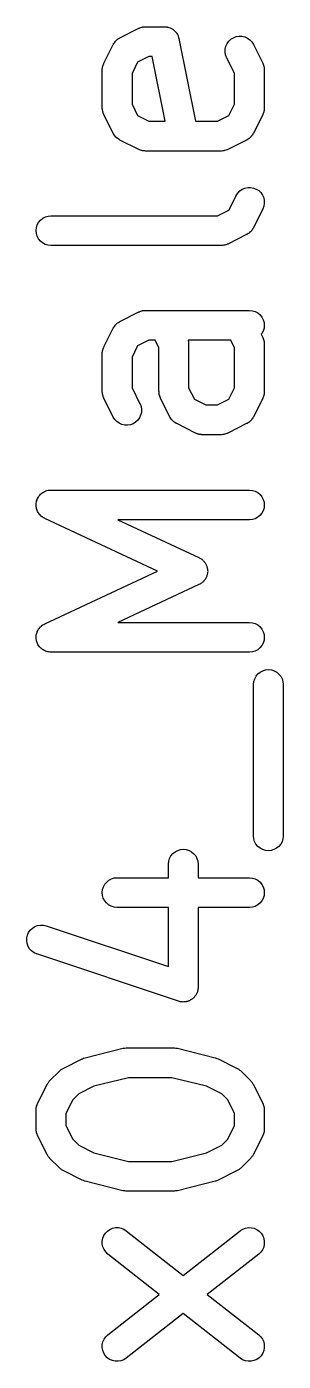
# Model space of a CAD drawing. Extents: x 118.6 to 187.3, y -130.9 to -41.9.
# Drawn here: x 138.8 to 140.09, y -73.28 to -66.56 of the extents above; entities that cross this region are included whole.
import ezdxf

# ---------------------------------------------------------------- set-up
doc = ezdxf.new("R2010")
doc.units = 0
doc.layers.add('BLACK', color=7, linetype='CONTINUOUS')

msp = doc.modelspace()

# ---------------------------------------------------------------- linework, layer by layer
at = {"layer": 'BLACK', "linetype": 'CONTINUOUS'}
for p, q in [((139.27, -66.6182), (139.365, -66.5705)), ((139.365, -66.5705), (139.366, -66.5701)), ((139.366, -66.5701), (139.368, -66.5693)), ((139.368, -66.5693), (139.37, -66.5683)), ((139.37, -66.5683), (139.375, -66.5668)), ((139.375, -66.5668), (139.38, -66.565)), ((139.38, -66.565), (139.382, -66.5647)), ((139.382, -66.5647), (139.384, -66.564)), ((139.384, -66.564), (139.389, -66.5635)), ((139.389, -66.5635), (139.394, -66.5627)), ((139.394, -66.5627), (139.396, -66.5628)), ((139.396, -66.5628), (139.399, -66.5626)), ((139.399, -66.5626), (139.494, -66.5626)), ((139.494, -66.5626), (139.494, -66.5626)), ((139.494, -66.5626), (139.494, -66.5626)), ((139.494, -66.5626), (139.495, -66.5626)), ((139.494, -66.5626), (139.494, -66.5626)), ((139.495, -66.5626), (139.502, -66.5634)), ((139.502, -66.5634), (139.509, -66.5641)), ((139.509, -66.5641), (139.509, -66.5642)), ((139.509, -66.5642), (139.509, -66.5643)), ((139.509, -66.5643), (139.516, -66.5664)), ((139.516, -66.5664), (139.523, -66.5684)), ((139.523, -66.5684), (139.523, -66.5686)), ((139.523, -66.5686), (139.523, -66.5687)), ((139.523, -66.5687), (139.53, -66.5721)), ((139.53, -66.5721), (139.536, -66.5754)), ((139.536, -66.5754), (139.536, -66.5756)), ((139.536, -66.5756), (139.536, -66.5757)), ((139.536, -66.5757), (139.542, -66.5803)), ((139.542, -66.5803), (139.547, -66.5847)), ((139.547, -66.5847), (139.547, -66.5849)), ((139.547, -66.5849), (139.547, -66.5851)), ((139.547, -66.5851), (139.552, -66.5906)), ((139.552, -66.5906), (139.556, -66.596)), ((139.556, -66.596), (139.556, -66.5963)), ((139.556, -66.5963), (139.557, -66.5966)), ((139.557, -66.5966), (139.56, -66.6027)), ((139.56, -66.6027), (139.563, -66.6089)), ((139.189, -66.7469), (139.236, -66.6517)), ((139.236, -66.6517), (139.237, -66.6508)), ((139.237, -66.6508), (139.238, -66.6494)), ((139.238, -66.6479), (139.242, -66.6433)), ((139.238, -66.6494), (139.238, -66.6479)), ((139.242, -66.6433), (139.245, -66.6385)), ((139.245, -66.6385), (139.246, -66.6373)), ((139.246, -66.6373), (139.247, -66.636)), ((139.247, -66.636), (139.251, -66.6321)), ((139.251, -66.6321), (139.255, -66.628)), ((139.255, -66.628), (139.256, -66.6271)), ((139.256, -66.6271), (139.257, -66.6259)), ((139.257, -66.6259), (139.262, -66.6229)), ((139.262, -66.6229), (139.267, -66.6197)), ((139.267, -66.6197), (139.268, -66.619)), ((139.268, -66.619), (139.27, -66.6182)), ((139.563, -66.6089), (139.563, -66.6092)), ((139.563, -66.6092), (139.563, -66.6095)), ((139.563, -66.6095), (139.565, -66.6162)), ((139.565, -66.6162), (139.567, -66.6229)), ((139.567, -66.6229), (139.651, -67.0388)), ((139.8, -66.675), (139.804, -66.6608)), ((139.8, -66.6896), (139.8, -66.675)), ((139.804, -66.6608), (139.81, -66.6475)), ((139.81, -66.6475), (139.819, -66.6356)), ((139.819, -66.6356), (139.829, -66.6256)), ((139.829, -66.6256), (139.842, -66.6179)), ((139.842, -66.6179), (139.855, -66.6128)), ((139.855, -66.6128), (139.87, -66.6104)), ((139.87, -66.6104), (139.884, -66.6109)), ((139.884, -66.6109), (139.899, -66.6142)), ((139.899, -66.6142), (139.912, -66.6202)), ((139.912, -66.6202), (139.924, -66.6287)), ((139.924, -66.6287), (139.934, -66.6393)), ((139.934, -66.6393), (139.942, -66.6517)), ((139.942, -66.6517), (139.989, -66.7469)), ((139.359, -66.7411), (139.331, -66.7982)), ((139.416, -66.7126), (139.359, -66.7411)), ((139.432, -66.7126), (139.416, -66.7126)), ((139.498, -67.0388), (139.432, -66.7126)), ((139.802, -66.7041), (139.8, -66.6896)), ((139.807, -66.7178), (139.802, -66.7041)), ((139.808, -66.7188), (139.807, -66.7178)), ((139.847, -66.7982), (139.808, -66.7188)), ((139.181, -66.775), (139.182, -66.77)), ((139.181, -66.7772), (139.181, -66.775)), ((139.181, -66.7794), (139.181, -66.7772)), ((139.181, -66.7805), (139.181, -66.7794)), ((139.181, -66.971), (139.181, -66.7805)), ((139.182, -66.7649), (139.183, -66.7628)), ((139.182, -66.77), (139.182, -66.7649)), ((139.183, -66.7606), (139.185, -66.7558)), ((139.183, -66.7628), (139.183, -66.7606)), ((139.185, -66.7558), (139.187, -66.7509)), ((139.187, -66.7509), (139.188, -66.749)), ((139.188, -66.749), (139.189, -66.7469)), ((139.331, -66.7982), (139.331, -66.9532)), ((139.847, -66.9532), (139.847, -66.7982)), ((139.989, -66.7469), (139.99, -66.7479)), ((139.99, -66.7479), (139.991, -66.7499)), ((139.991, -66.7499), (139.992, -66.7519)), ((139.992, -66.7519), (139.993, -66.7568)), ((139.993, -66.7568), (139.995, -66.7616)), ((139.995, -66.7616), (139.995, -66.7638)), ((139.995, -66.7638), (139.996, -66.7659)), ((139.996, -66.7659), (139.996, -66.771)), ((139.996, -66.771), (139.997, -66.7761)), ((139.997, -66.7761), (139.997, -66.7783)), ((139.997, -66.7783), (139.997, -66.7805)), ((139.997, -66.7805), (139.997, -66.971)), ((139.181, -66.9731), (139.181, -66.971)), ((139.181, -66.9754), (139.181, -66.9731)), ((139.182, -66.9804), (139.181, -66.9754)), ((139.182, -66.9855), (139.182, -66.9804)), ((139.183, -66.9876), (139.182, -66.9855)), ((139.183, -66.9898), (139.183, -66.9876)), ((139.185, -66.9946), (139.183, -66.9898)), ((139.186, -66.9995), (139.185, -66.9946)), ((139.187, -67.0015), (139.186, -66.9995)), ((139.188, -67.0036), (139.187, -67.0015)), ((139.189, -67.0045), (139.188, -67.0036)), ((139.236, -67.0997), (139.189, -67.0045)), ((139.331, -66.9532), (139.359, -67.0103)), ((139.359, -67.0103), (139.416, -67.0388)), ((139.762, -67.0388), (139.819, -67.0103)), ((139.819, -67.0103), (139.847, -66.9532)), ((139.989, -67.0045), (139.942, -67.0997)), ((139.99, -67.0024), (139.989, -67.0045)), ((139.991, -67.0005), (139.99, -67.0024)), ((139.993, -66.9956), (139.991, -67.0005)), ((139.995, -66.9908), (139.993, -66.9956)), ((139.996, -66.9865), (139.995, -66.9886)), ((139.995, -66.9886), (139.995, -66.9908)), ((139.997, -66.9764), (139.996, -66.9815)), ((139.996, -66.9815), (139.996, -66.9865)), ((139.997, -66.971), (139.997, -66.972)), ((139.997, -66.972), (139.997, -66.9742)), ((139.997, -66.9742), (139.997, -66.9764)), ((139.416, -67.0388), (139.498, -67.0388)), ((139.651, -67.0388), (139.762, -67.0388)), ((139.237, -67.1011), (139.236, -67.0997)), ((139.238, -67.1026), (139.237, -67.1011)), ((139.241, -67.1073), (139.238, -67.1026)), ((139.244, -67.1121), (139.241, -67.1073)), ((139.245, -67.1133), (139.244, -67.1121)), ((139.246, -67.1146), (139.245, -67.1133)), ((139.25, -67.1186), (139.246, -67.1146)), ((139.254, -67.1228), (139.25, -67.1186)), ((139.255, -67.1237), (139.254, -67.1228)), ((139.257, -67.1248), (139.255, -67.1237)), ((139.261, -67.1279), (139.257, -67.1248)), ((139.266, -67.1312), (139.261, -67.1279)), ((139.267, -67.1319), (139.266, -67.1312)), ((139.269, -67.1328), (139.267, -67.1319)), ((139.27, -67.1333), (139.269, -67.1328)), ((139.365, -67.1809), (139.27, -67.1333)), ((139.908, -67.1333), (139.813, -67.1809)), ((139.91, -67.1324), (139.908, -67.1333)), ((139.911, -67.1318), (139.91, -67.1324)), ((139.916, -67.1285), (139.911, -67.1318)), ((139.921, -67.1255), (139.916, -67.1285)), ((139.922, -67.1244), (139.921, -67.1255)), ((139.923, -67.1234), (139.922, -67.1244)), ((139.927, -67.1194), (139.923, -67.1234)), ((139.931, -67.1154), (139.927, -67.1194)), ((139.932, -67.1141), (139.931, -67.1154)), ((139.933, -67.1129), (139.932, -67.1141)), ((139.937, -67.1081), (139.933, -67.1129)), ((139.94, -67.1035), (139.937, -67.1081)), ((139.941, -67.1007), (139.94, -67.102)), ((139.94, -67.102), (139.94, -67.1035)), ((139.942, -67.0997), (139.941, -67.1007)), ((139.367, -67.1817), (139.365, -67.1809)), ((139.369, -67.1827), (139.367, -67.1817)), ((139.374, -67.1843), (139.369, -67.1827)), ((139.379, -67.1861), (139.374, -67.1843)), ((139.381, -67.1865), (139.379, -67.1861)), ((139.383, -67.1872), (139.381, -67.1865)), ((139.388, -67.1877), (139.383, -67.1872)), ((139.393, -67.1886), (139.388, -67.1877)), ((139.395, -67.1886), (139.393, -67.1886)), ((139.398, -67.1888), (139.395, -67.1886)), ((139.399, -67.1888), (139.398, -67.1888)), ((139.78, -67.1888), (139.399, -67.1888)), ((139.782, -67.1886), (139.78, -67.1888)), ((139.784, -67.1887), (139.782, -67.1886)), ((139.789, -67.1879), (139.784, -67.1887)), ((139.794, -67.1874), (139.789, -67.1879)), ((139.796, -67.1867), (139.794, -67.1874)), ((139.798, -67.1864), (139.796, -67.1867)), ((139.803, -67.1846), (139.798, -67.1864)), ((139.808, -67.1831), (139.803, -67.1846)), ((139.81, -67.1821), (139.808, -67.1831)), ((139.812, -67.1814), (139.81, -67.1821)), ((139.813, -67.1809), (139.812, -67.1814)), ((139.819, -67.4865), (139.855, -67.4136)), ((139.855, -67.4136), (139.856, -67.4127)), ((139.856, -67.4127), (139.864, -67.4004)), ((139.864, -67.4004), (139.874, -67.3899)), ((139.874, -67.3899), (139.886, -67.3816)), ((139.886, -67.3816), (139.899, -67.3757)), ((139.899, -67.3757), (139.914, -67.3726)), ((139.914, -67.3726), (139.928, -67.3724)), ((139.928, -67.3724), (139.943, -67.375)), ((139.943, -67.375), (139.956, -67.3803)), ((139.956, -67.3803), (139.969, -67.3882)), ((139.969, -67.3882), (139.979, -67.3983)), ((139.979, -67.3983), (139.988, -67.4103)), ((139.988, -67.4103), (139.994, -67.4237)), ((139.989, -67.4807), (139.942, -67.5759)), ((139.995, -67.467), (139.989, -67.4807)), ((139.994, -67.4237), (139.997, -67.438)), ((139.997, -67.4526), (139.995, -67.467)), ((139.997, -67.438), (139.997, -67.4526)), ((138.853, -67.5609), (138.86, -67.5481)), ((138.86, -67.5481), (138.87, -67.5368)), ((138.87, -67.5368), (138.881, -67.5275)), ((138.881, -67.5275), (138.894, -67.5207)), ((138.894, -67.5207), (138.908, -67.5164)), ((138.908, -67.5164), (138.922, -67.515)), ((138.922, -67.515), (139.762, -67.515)), ((139.762, -67.515), (139.819, -67.4865)), ((138.847, -67.5895), (138.849, -67.5749)), ((138.849, -67.6041), (138.847, -67.5895)), ((138.849, -67.5749), (138.853, -67.5609)), ((138.853, -67.6181), (138.849, -67.6041)), ((139.908, -67.6095), (139.813, -67.6571)), ((139.91, -67.6086), (139.908, -67.6095)), ((139.911, -67.608), (139.91, -67.6086)), ((139.916, -67.6047), (139.911, -67.608)), ((139.921, -67.6017), (139.916, -67.6047)), ((139.922, -67.6006), (139.921, -67.6017)), ((139.923, -67.5996), (139.922, -67.6006)), ((139.927, -67.5955), (139.923, -67.5996)), ((139.931, -67.5916), (139.927, -67.5955)), ((139.932, -67.5903), (139.931, -67.5916)), ((139.933, -67.5891), (139.932, -67.5903)), ((139.937, -67.5843), (139.933, -67.5891)), ((139.94, -67.5797), (139.937, -67.5843)), ((139.941, -67.5769), (139.94, -67.5782)), ((139.94, -67.5782), (139.94, -67.5797)), ((139.942, -67.5759), (139.941, -67.5769)), ((138.86, -67.6311), (138.853, -67.6181)), ((138.869, -67.6425), (138.86, -67.6311)), ((138.88, -67.6519), (138.869, -67.6425)), ((138.893, -67.6589), (138.88, -67.6519)), ((138.907, -67.6634), (138.893, -67.6589)), ((138.921, -67.665), (138.907, -67.6634)), ((138.922, -67.665), (138.921, -67.665)), ((139.78, -67.665), (138.922, -67.665)), ((139.782, -67.6648), (139.78, -67.665)), ((139.784, -67.6649), (139.782, -67.6648)), ((139.789, -67.6641), (139.784, -67.6649)), ((139.794, -67.6636), (139.789, -67.6641)), ((139.796, -67.6629), (139.794, -67.6636)), ((139.798, -67.6626), (139.796, -67.6629)), ((139.803, -67.6608), (139.798, -67.6626)), ((139.808, -67.6593), (139.803, -67.6608)), ((139.81, -67.6583), (139.808, -67.6593)), ((139.812, -67.6575), (139.81, -67.6583)), ((139.813, -67.6571), (139.812, -67.6575)), ((139.27, -68.0467), (139.365, -67.9991)), ((139.365, -67.9991), (139.366, -67.9986)), ((139.366, -67.9986), (139.368, -67.9979)), ((139.368, -67.9979), (139.37, -67.9968)), ((139.37, -67.9968), (139.375, -67.9954)), ((139.375, -67.9954), (139.38, -67.9936)), ((139.38, -67.9936), (139.382, -67.9933)), ((139.382, -67.9933), (139.384, -67.9926)), ((139.384, -67.9926), (139.389, -67.9921)), ((139.389, -67.9921), (139.394, -67.9913)), ((139.394, -67.9913), (139.396, -67.9914)), ((139.396, -67.9914), (139.399, -67.9912)), ((139.399, -67.9912), (139.922, -67.9912)), ((139.922, -67.9912), (139.923, -67.9912)), ((139.923, -67.9912), (139.938, -67.9928)), ((139.938, -67.9928), (139.952, -67.9973)), ((139.952, -67.9973), (139.965, -68.0043)), ((139.965, -68.0043), (139.976, -68.0137)), ((139.976, -68.0137), (139.985, -68.0251)), ((139.189, -68.1755), (139.236, -68.0803)), ((139.236, -68.0803), (139.237, -68.0793)), ((139.237, -68.0793), (139.238, -68.078)), ((139.238, -68.0765), (139.242, -68.0719)), ((139.238, -68.078), (139.238, -68.0765)), ((139.242, -68.0719), (139.245, -68.0671)), ((139.245, -68.0671), (139.246, -68.0659)), ((139.246, -68.0659), (139.247, -68.0646)), ((139.247, -68.0646), (139.251, -68.0606)), ((139.251, -68.0606), (139.255, -68.0566)), ((139.255, -68.0566), (139.256, -68.0556)), ((139.256, -68.0556), (139.257, -68.0545)), ((139.257, -68.0545), (139.262, -68.0515)), ((139.262, -68.0515), (139.267, -68.0482)), ((139.267, -68.0482), (139.268, -68.0476)), ((139.268, -68.0476), (139.27, -68.0467)), ((139.985, -68.0251), (139.992, -68.0381)), ((139.992, -68.0381), (139.996, -68.0521)), ((139.996, -68.0813), (139.992, -68.0953)), ((139.996, -68.0521), (139.997, -68.0667)), ((139.997, -68.0667), (139.996, -68.0813)), ((139.416, -68.1412), (139.359, -68.1697)), ((139.447, -68.1412), (139.416, -68.1412)), ((139.466, -68.1791), (139.447, -68.1412)), ((139.614, -68.1412), (139.614, -68.1426)), ((139.828, -68.1412), (139.614, -68.1412)), ((139.614, -68.1426), (139.614, -68.1447)), ((139.614, -68.1447), (139.615, -68.1469)), ((139.615, -68.1469), (139.616, -68.152)), ((139.616, -68.152), (139.616, -68.157)), ((139.847, -68.1791), (139.828, -68.1412)), ((139.985, -68.1081), (139.981, -68.1119)), ((139.981, -68.1119), (139.989, -68.1279)), ((139.992, -68.0953), (139.985, -68.1081)), ((139.989, -68.1279), (139.99, -68.1288)), ((139.99, -68.1288), (139.991, -68.1309)), ((139.991, -68.1309), (139.992, -68.1328)), ((139.992, -68.1328), (139.993, -68.1378)), ((139.993, -68.1378), (139.995, -68.1426)), ((139.995, -68.1426), (139.995, -68.1447)), ((139.995, -68.1447), (139.996, -68.1469)), ((139.996, -68.1469), (139.996, -68.152)), ((139.996, -68.152), (139.997, -68.157)), ((139.181, -68.2036), (139.182, -68.1985)), ((139.181, -68.2058), (139.181, -68.2036)), ((139.181, -68.208), (139.181, -68.2058)), ((139.181, -68.209), (139.181, -68.208)), ((139.181, -68.3995), (139.181, -68.209)), ((139.182, -68.1935), (139.183, -68.1914)), ((139.182, -68.1985), (139.182, -68.1935)), ((139.183, -68.1892), (139.185, -68.1844)), ((139.183, -68.1914), (139.183, -68.1892)), ((139.185, -68.1844), (139.187, -68.1795)), ((139.187, -68.1795), (139.188, -68.1776)), ((139.188, -68.1776), (139.189, -68.1755)), ((139.359, -68.1697), (139.331, -68.2268)), ((139.466, -68.3995), (139.466, -68.1791)), ((139.616, -68.157), (139.616, -68.1592)), ((139.616, -68.1592), (139.616, -68.1614)), ((139.616, -68.1614), (139.616, -68.3818)), ((139.847, -68.3818), (139.847, -68.1791)), ((139.997, -68.157), (139.997, -68.1592)), ((139.997, -68.1592), (139.997, -68.1614)), ((139.997, -68.1614), (139.997, -68.3995)), ((139.331, -68.2268), (139.331, -68.3818)), ((139.181, -68.4017), (139.181, -68.3995)), ((139.181, -68.4039), (139.181, -68.4017)), ((139.182, -68.409), (139.181, -68.4039)), ((139.182, -68.4141), (139.182, -68.409)), ((139.183, -68.4162), (139.182, -68.4141)), ((139.183, -68.4184), (139.183, -68.4162)), ((139.185, -68.4232), (139.183, -68.4184)), ((139.331, -68.3818), (139.37, -68.4612)), ((139.467, -68.4017), (139.466, -68.3995)), ((139.467, -68.4039), (139.467, -68.4017)), ((139.467, -68.409), (139.467, -68.4039)), ((139.468, -68.4141), (139.467, -68.409)), ((139.468, -68.4162), (139.468, -68.4141)), ((139.469, -68.4184), (139.468, -68.4162)), ((139.471, -68.4232), (139.469, -68.4184)), ((139.616, -68.3818), (139.645, -68.4389)), ((139.819, -68.4389), (139.847, -68.3818)), ((139.995, -68.4194), (139.993, -68.4242)), ((139.996, -68.4151), (139.995, -68.4172)), ((139.995, -68.4172), (139.995, -68.4194)), ((139.997, -68.405), (139.996, -68.41)), ((139.996, -68.41), (139.996, -68.4151)), ((139.997, -68.3995), (139.997, -68.4006)), ((139.997, -68.4006), (139.997, -68.4028)), ((139.997, -68.4028), (139.997, -68.405)), ((139.186, -68.4281), (139.185, -68.4232)), ((139.187, -68.4301), (139.186, -68.4281)), ((139.188, -68.4321), (139.187, -68.4301)), ((139.189, -68.4331), (139.188, -68.4321)), ((139.236, -68.5283), (139.189, -68.4331)), ((139.37, -68.4612), (139.371, -68.4622)), ((139.371, -68.4622), (139.376, -68.4759)), ((139.376, -68.4759), (139.378, -68.4904)), ((139.472, -68.4281), (139.471, -68.4232)), ((139.473, -68.4301), (139.472, -68.4281)), ((139.474, -68.4321), (139.473, -68.4301)), ((139.474, -68.4331), (139.474, -68.4321)), ((139.522, -68.5283), (139.474, -68.4331)), ((139.645, -68.4389), (139.702, -68.4674)), ((139.702, -68.4674), (139.762, -68.4674)), ((139.762, -68.4674), (139.819, -68.4389)), ((139.989, -68.4331), (139.942, -68.5283)), ((139.99, -68.431), (139.989, -68.4331)), ((139.991, -68.4291), (139.99, -68.431)), ((139.993, -68.4242), (139.991, -68.4291)), ((139.244, -68.5407), (139.236, -68.5283)), ((139.254, -68.5513), (139.244, -68.5407)), ((139.266, -68.5598), (139.254, -68.5513)), ((139.349, -68.5544), (139.336, -68.5621)), ((139.36, -68.5444), (139.349, -68.5544)), ((139.368, -68.5325), (139.36, -68.5444)), ((139.374, -68.5192), (139.368, -68.5325)), ((139.378, -68.505), (139.374, -68.5192)), ((139.378, -68.4904), (139.378, -68.505)), ((139.523, -68.5297), (139.522, -68.5283)), ((139.523, -68.5312), (139.523, -68.5297)), ((139.527, -68.5359), (139.523, -68.5312)), ((139.53, -68.5407), (139.527, -68.5359)), ((139.531, -68.5419), (139.53, -68.5407)), ((139.532, -68.5432), (139.531, -68.5419)), ((139.536, -68.5472), (139.532, -68.5432)), ((139.54, -68.5513), (139.536, -68.5472)), ((139.541, -68.5523), (139.54, -68.5513)), ((139.542, -68.5534), (139.541, -68.5523)), ((139.547, -68.5565), (139.542, -68.5534)), ((139.552, -68.5598), (139.547, -68.5565)), ((139.916, -68.5571), (139.911, -68.5603)), ((139.921, -68.5541), (139.916, -68.5571)), ((139.922, -68.5529), (139.921, -68.5541)), ((139.923, -68.552), (139.922, -68.5529)), ((139.927, -68.5479), (139.923, -68.552)), ((139.931, -68.544), (139.927, -68.5479)), ((139.932, -68.5427), (139.931, -68.544)), ((139.933, -68.5415), (139.932, -68.5427)), ((139.937, -68.5367), (139.933, -68.5415)), ((139.94, -68.5321), (139.937, -68.5367)), ((139.941, -68.5292), (139.94, -68.5306)), ((139.94, -68.5306), (139.94, -68.5321)), ((139.942, -68.5283), (139.941, -68.5292)), ((139.279, -68.5658), (139.266, -68.5598)), ((139.294, -68.5691), (139.279, -68.5658)), ((139.308, -68.5696), (139.294, -68.5691)), ((139.323, -68.5672), (139.308, -68.5696)), ((139.336, -68.5621), (139.323, -68.5672)), ((139.553, -68.5605), (139.552, -68.5598)), ((139.555, -68.5614), (139.553, -68.5605)), ((139.556, -68.5618), (139.555, -68.5614)), ((139.651, -68.6095), (139.556, -68.5618)), ((139.653, -68.6103), (139.651, -68.6095)), ((139.655, -68.6113), (139.653, -68.6103)), ((139.66, -68.6129), (139.655, -68.6113)), ((139.664, -68.6147), (139.66, -68.6129)), ((139.667, -68.6151), (139.664, -68.6147)), ((139.669, -68.6157), (139.667, -68.6151)), ((139.674, -68.6163), (139.669, -68.6157)), ((139.679, -68.6172), (139.674, -68.6163)), ((139.681, -68.6171), (139.679, -68.6172)), ((139.683, -68.6174), (139.681, -68.6171)), ((139.684, -68.6174), (139.683, -68.6174)), ((139.78, -68.6174), (139.684, -68.6174)), ((139.782, -68.6172), (139.78, -68.6174)), ((139.784, -68.6173), (139.782, -68.6172)), ((139.789, -68.6165), (139.784, -68.6173)), ((139.794, -68.616), (139.789, -68.6165)), ((139.796, -68.6153), (139.794, -68.616)), ((139.798, -68.615), (139.796, -68.6153)), ((139.803, -68.6132), (139.798, -68.615)), ((139.808, -68.6117), (139.803, -68.6132)), ((139.81, -68.6107), (139.808, -68.6117)), ((139.812, -68.6099), (139.81, -68.6107)), ((139.813, -68.6095), (139.812, -68.6099)), ((139.908, -68.5618), (139.813, -68.6095)), ((139.91, -68.561), (139.908, -68.5618)), ((139.911, -68.5603), (139.91, -68.561)), ((138.848, -68.9614), (138.849, -68.9559)), ((138.849, -68.9542), (138.85, -68.9525)), ((138.849, -68.9559), (138.849, -68.9542)), ((138.85, -68.9525), (138.852, -68.9472)), ((138.852, -68.9472), (138.853, -68.9419)), ((138.853, -68.9419), (138.854, -68.9404)), ((138.854, -68.9404), (138.855, -68.9388)), ((138.855, -68.9388), (138.858, -68.934)), ((138.858, -68.934), (138.86, -68.929)), ((138.86, -68.929), (138.861, -68.9277)), ((138.861, -68.9277), (138.862, -68.9262)), ((138.862, -68.9262), (138.866, -68.9221)), ((138.866, -68.9221), (138.87, -68.9177)), ((138.87, -68.9177), (138.871, -68.9166)), ((138.871, -68.9166), (138.872, -68.9154)), ((138.872, -68.9154), (138.877, -68.912)), ((138.877, -68.912), (138.881, -68.9085)), ((138.881, -68.9085), (138.882, -68.9077)), ((138.882, -68.9077), (138.884, -68.9067)), ((138.884, -68.9067), (138.889, -68.9042)), ((138.889, -68.9042), (138.894, -68.9016)), ((138.894, -68.9016), (138.895, -68.9011)), ((138.895, -68.9011), (138.897, -68.9004)), ((138.897, -68.9004), (138.902, -68.899)), ((138.902, -68.899), (138.908, -68.8974)), ((138.908, -68.8974), (138.91, -68.8972)), ((138.91, -68.8972), (138.911, -68.8968)), ((138.911, -68.8968), (138.917, -68.8965)), ((138.917, -68.8965), (138.922, -68.896)), ((138.922, -68.896), (139.922, -68.896)), ((139.922, -68.896), (139.923, -68.896)), ((139.923, -68.896), (139.938, -68.8976)), ((139.938, -68.8976), (139.952, -68.902)), ((139.952, -68.902), (139.965, -68.9091)), ((139.965, -68.9091), (139.976, -68.9185)), ((139.976, -68.9185), (139.985, -68.9299)), ((139.985, -68.9299), (139.992, -68.9429)), ((139.992, -68.9429), (139.996, -68.9569)), ((139.996, -68.9569), (139.997, -68.9715)), ((138.847, -68.967), (138.848, -68.9614)), ((138.848, -68.9687), (138.847, -68.967)), ((138.847, -68.9704), (138.848, -68.9687)), ((138.848, -68.976), (138.847, -68.9704)), ((138.848, -68.9816), (138.848, -68.976)), ((138.849, -68.9833), (138.848, -68.9816)), ((138.849, -68.985), (138.849, -68.9833)), ((138.85, -68.9904), (138.849, -68.985)), ((138.852, -68.9958), (138.85, -68.9904)), ((138.852, -68.9974), (138.852, -68.9958)), ((138.853, -68.999), (138.852, -68.9974)), ((138.855, -69.004), (138.853, -68.999)), ((138.858, -69.0091), (138.855, -69.004)), ((138.859, -69.0105), (138.858, -69.0091)), ((138.86, -69.012), (138.859, -69.0105)), ((138.863, -69.0164), (138.86, -69.012)), ((138.866, -69.0209), (138.863, -69.0164)), ((138.868, -69.0221), (138.866, -69.0209)), ((138.869, -69.0234), (138.868, -69.0221)), ((138.873, -69.027), (138.869, -69.0234)), ((138.877, -69.0308), (138.873, -69.027)), ((139.975, -69.0242), (139.964, -69.0334)), ((139.985, -69.0129), (139.975, -69.0242)), ((139.992, -69), (139.985, -69.0129)), ((139.996, -68.986), (139.992, -69)), ((139.997, -68.9715), (139.996, -68.986)), ((138.879, -69.0317), (138.877, -69.0308)), ((138.88, -69.0328), (138.879, -69.0317)), ((138.885, -69.0355), (138.88, -69.0328)), ((138.89, -69.0385), (138.885, -69.0355)), ((138.891, -69.0389), (138.89, -69.0385)), ((139.459, -69.3043), (138.891, -69.0389)), ((139.922, -69.046), (139.26, -69.046)), ((139.26, -69.046), (139.668, -69.2363)), ((139.937, -69.0445), (139.922, -69.046)), ((139.951, -69.0403), (139.937, -69.0445)), ((139.964, -69.0334), (139.951, -69.0403)), ((139.668, -69.2363), (139.669, -69.2368)), ((139.669, -69.2368), (139.673, -69.2388)), ((139.673, -69.2388), (139.676, -69.2405)), ((139.676, -69.2405), (139.679, -69.2426)), ((139.679, -69.2426), (139.682, -69.2444)), ((139.682, -69.2444), (139.685, -69.247)), ((139.685, -69.247), (139.688, -69.2494)), ((139.688, -69.2494), (139.69, -69.252)), ((139.69, -69.252), (139.693, -69.2543)), ((139.693, -69.2543), (139.695, -69.2575)), ((139.695, -69.2575), (139.697, -69.2604)), ((139.697, -69.2604), (139.699, -69.2634)), ((139.699, -69.2634), (139.701, -69.2661)), ((139.701, -69.2661), (139.703, -69.2697)), ((139.703, -69.2697), (139.705, -69.273)), ((139.705, -69.273), (139.706, -69.2763)), ((139.706, -69.2763), (139.707, -69.2794)), ((139.707, -69.2794), (139.708, -69.2832)), ((139.708, -69.2832), (139.71, -69.2869)), ((139.71, -69.2869), (139.71, -69.2903)), ((139.71, -69.2903), (139.711, -69.2936)), ((139.711, -69.2936), (139.711, -69.2975)), ((138.891, -69.5697), (139.459, -69.3043)), ((139.684, -69.3622), (139.681, -69.3648)), ((139.687, -69.3599), (139.684, -69.3622)), ((139.689, -69.3573), (139.687, -69.3599)), ((139.692, -69.355), (139.689, -69.3573)), ((139.694, -69.3519), (139.692, -69.355)), ((139.697, -69.349), (139.694, -69.3519)), ((139.699, -69.3461), (139.697, -69.349)), ((139.701, -69.3433), (139.699, -69.3461)), ((139.702, -69.3398), (139.701, -69.3433)), ((139.704, -69.3365), (139.702, -69.3398)), ((139.706, -69.3332), (139.704, -69.3365)), ((139.707, -69.3302), (139.706, -69.3332)), ((139.708, -69.3264), (139.707, -69.3302)), ((139.709, -69.3227), (139.708, -69.3264)), ((139.71, -69.3193), (139.709, -69.3227)), ((139.711, -69.316), (139.71, -69.3193)), ((139.711, -69.2975), (139.712, -69.3014)), ((139.712, -69.3014), (139.711, -69.3048)), ((139.711, -69.3048), (139.712, -69.3082)), ((139.712, -69.3082), (139.711, -69.3121)), ((139.711, -69.3121), (139.711, -69.316)), ((139.668, -69.3722), (139.26, -69.5626)), ((139.672, -69.3703), (139.668, -69.3722)), ((139.675, -69.3686), (139.672, -69.3703)), ((139.678, -69.3665), (139.675, -69.3686)), ((139.681, -69.3648), (139.678, -69.3665)), ((139.26, -69.5626), (139.922, -69.5626)), ((139.922, -69.5626), (139.923, -69.5626)), ((139.923, -69.5626), (139.938, -69.5643)), ((139.938, -69.5643), (139.952, -69.5687)), ((138.847, -69.6371), (138.848, -69.6315)), ((138.848, -69.6259), (138.849, -69.6242)), ((138.848, -69.6315), (138.848, -69.6259)), ((138.849, -69.6225), (138.851, -69.6172)), ((138.849, -69.6242), (138.849, -69.6225)), ((138.851, -69.6172), (138.852, -69.6117)), ((138.852, -69.6117), (138.853, -69.6102)), ((138.853, -69.6086), (138.856, -69.6036)), ((138.853, -69.6102), (138.853, -69.6086)), ((138.856, -69.6036), (138.858, -69.5986)), ((138.858, -69.5986), (138.859, -69.5972)), ((138.859, -69.5972), (138.86, -69.5957)), ((138.86, -69.5957), (138.864, -69.5914)), ((138.864, -69.5914), (138.867, -69.5869)), ((138.867, -69.5869), (138.868, -69.5857)), ((138.868, -69.5857), (138.87, -69.5844)), ((138.87, -69.5844), (138.874, -69.5809)), ((138.874, -69.5809), (138.878, -69.5771)), ((138.878, -69.5771), (138.88, -69.5762)), ((138.88, -69.5762), (138.881, -69.5751)), ((138.881, -69.5751), (138.886, -69.5725)), ((138.886, -69.5725), (138.891, -69.5697)), ((139.952, -69.5687), (139.965, -69.5757)), ((139.965, -69.5757), (139.976, -69.5851)), ((139.976, -69.5851), (139.985, -69.5966)), ((139.985, -69.5966), (139.992, -69.6095)), ((139.992, -69.6095), (139.996, -69.6236)), ((139.996, -69.6236), (139.997, -69.6381)), ((138.848, -69.6388), (138.847, -69.6371)), ((138.847, -69.6405), (138.848, -69.6388)), ((138.848, -69.6461), (138.847, -69.6405)), ((138.849, -69.6517), (138.848, -69.6461)), ((138.849, -69.6533), (138.849, -69.6517)), ((138.849, -69.655), (138.849, -69.6533)), ((138.851, -69.6603), (138.849, -69.655)), ((138.853, -69.6657), (138.851, -69.6603)), ((138.854, -69.6672), (138.853, -69.6657)), ((138.854, -69.6689), (138.854, -69.6672)), ((138.857, -69.6737), (138.854, -69.6689)), ((138.86, -69.6787), (138.857, -69.6737)), ((138.861, -69.68), (138.86, -69.6787)), ((138.862, -69.6815), (138.861, -69.68)), ((138.865, -69.6857), (138.862, -69.6815)), ((138.869, -69.6901), (138.865, -69.6857)), ((138.87, -69.6912), (138.869, -69.6901)), ((138.871, -69.6925), (138.87, -69.6912)), ((138.876, -69.6959), (138.871, -69.6925)), ((138.88, -69.6995), (138.876, -69.6959)), ((138.882, -69.7003), (138.88, -69.6995)), ((139.975, -69.6908), (139.964, -69.7001)), ((139.985, -69.6796), (139.975, -69.6908)), ((139.992, -69.6667), (139.985, -69.6796)), ((139.996, -69.6527), (139.992, -69.6667)), ((139.997, -69.6381), (139.996, -69.6527)), ((138.883, -69.7014), (138.882, -69.7003)), ((138.888, -69.7038), (138.883, -69.7014)), ((138.893, -69.7066), (138.888, -69.7038)), ((138.894, -69.7071), (138.893, -69.7066)), ((138.896, -69.7078), (138.894, -69.7071)), ((138.901, -69.7093), (138.896, -69.7078)), ((138.907, -69.711), (138.901, -69.7093)), ((138.908, -69.7112), (138.907, -69.711)), ((138.91, -69.7116), (138.908, -69.7112)), ((138.916, -69.712), (138.91, -69.7116)), ((138.921, -69.7126), (138.916, -69.712)), ((138.922, -69.7126), (138.921, -69.7126)), ((139.922, -69.7126), (138.922, -69.7126)), ((139.937, -69.7112), (139.922, -69.7126)), ((139.951, -69.707), (139.937, -69.7112)), ((139.964, -69.7001), (139.951, -69.707)), ((139.949, -69.8462), (139.956, -69.8333)), ((139.956, -69.8333), (139.965, -69.8221)), ((139.965, -69.8221), (139.977, -69.813)), ((139.977, -69.813), (139.99, -69.8062)), ((139.99, -69.8062), (140.004, -69.802)), ((140.004, -69.802), (140.018, -69.8007)), ((140.018, -69.8007), (140.033, -69.8022)), ((140.033, -69.8022), (140.047, -69.8066)), ((140.047, -69.8066), (140.06, -69.8135)), ((140.06, -69.8135), (140.071, -69.8229)), ((140.071, -69.8229), (140.08, -69.8342)), ((140.08, -69.8342), (140.087, -69.8471)), ((139.943, -69.8747), (139.944, -69.8601)), ((139.943, -69.8757), (139.943, -69.8747)), ((139.943, -70.6376), (139.943, -69.8757)), ((139.944, -69.8601), (139.949, -69.8462)), ((140.087, -69.8471), (140.091, -69.8611)), ((140.091, -69.8611), (140.093, -69.8757)), ((140.093, -69.8757), (140.093, -70.6376)), ((139.944, -70.6522), (139.943, -70.6376)), ((140.093, -70.6387), (140.091, -70.6532)), ((140.093, -70.6376), (140.093, -70.6387)), ((139.561, -70.7109), (139.575, -70.7068)), ((139.575, -70.7068), (139.59, -70.7055)), ((139.59, -70.7055), (139.604, -70.707)), ((139.604, -70.707), (139.618, -70.7113)), ((139.948, -70.6662), (139.944, -70.6522)), ((139.955, -70.6791), (139.948, -70.6662)), ((139.964, -70.6905), (139.955, -70.6791)), ((139.976, -70.6998), (139.964, -70.6905)), ((139.989, -70.7068), (139.976, -70.6998)), ((140.003, -70.7111), (139.989, -70.7068)), ((140.046, -70.7072), (140.032, -70.7113)), ((140.059, -70.7004), (140.046, -70.7072)), ((140.07, -70.6912), (140.059, -70.7004)), ((140.08, -70.68), (140.07, -70.6912)), ((140.087, -70.6672), (140.08, -70.68)), ((140.091, -70.6532), (140.087, -70.6672)), ((139.514, -70.7794), (139.516, -70.7649)), ((139.516, -70.7649), (139.52, -70.7509)), ((139.52, -70.7509), (139.527, -70.7381)), ((139.527, -70.7381), (139.537, -70.7269)), ((139.537, -70.7269), (139.548, -70.7177)), ((139.548, -70.7177), (139.561, -70.7109)), ((139.618, -70.7113), (139.631, -70.7183)), ((139.631, -70.7183), (139.642, -70.7276)), ((139.642, -70.7276), (139.652, -70.739)), ((139.652, -70.739), (139.658, -70.7519)), ((139.658, -70.7519), (139.663, -70.7659)), ((139.663, -70.7659), (139.664, -70.7805)), ((140.017, -70.7126), (140.003, -70.7111)), ((140.032, -70.7113), (140.017, -70.7126)), ((139.514, -70.7805), (139.514, -70.7794)), ((139.514, -70.8483), (139.514, -70.7805)), ((139.664, -70.7805), (139.664, -70.8483)), ((139.181, -70.9228), (139.182, -70.9083)), ((139.182, -70.9083), (139.187, -70.8943)), ((139.187, -70.8943), (139.194, -70.8814)), ((139.194, -70.8814), (139.203, -70.8701)), ((139.203, -70.8701), (139.214, -70.8609)), ((139.214, -70.8609), (139.227, -70.854)), ((139.227, -70.854), (139.241, -70.8498)), ((139.241, -70.8498), (139.256, -70.8483)), ((139.256, -70.8483), (139.514, -70.8483)), ((139.664, -70.8483), (139.922, -70.8483)), ((139.922, -70.8483), (139.923, -70.8483)), ((139.923, -70.8483), (139.938, -70.85)), ((139.938, -70.85), (139.952, -70.8544)), ((139.952, -70.8544), (139.965, -70.8614)), ((139.965, -70.8614), (139.976, -70.8709)), ((139.976, -70.8709), (139.985, -70.8823)), ((139.985, -70.8823), (139.992, -70.8952)), ((139.992, -70.8952), (139.996, -70.9093)), ((139.996, -70.9093), (139.997, -70.9239)), ((139.182, -70.9374), (139.181, -70.9228)), ((139.186, -70.9514), (139.182, -70.9374)), ((139.193, -70.9644), (139.186, -70.9514)), ((139.202, -70.9758), (139.193, -70.9644)), ((139.213, -70.9852), (139.202, -70.9758)), ((139.975, -70.9766), (139.964, -70.9858)), ((139.985, -70.9653), (139.975, -70.9766)), ((139.992, -70.9524), (139.985, -70.9653)), ((139.996, -70.9384), (139.992, -70.9524)), ((139.997, -70.9239), (139.996, -70.9384)), ((139.226, -70.9923), (139.213, -70.9852)), ((139.24, -70.9967), (139.226, -70.9923)), ((139.255, -70.9983), (139.24, -70.9967)), ((139.256, -70.9983), (139.255, -70.9983)), ((139.514, -70.9983), (139.256, -70.9983)), ((139.514, -71.2955), (139.514, -70.9983)), ((139.922, -70.9983), (139.664, -70.9983)), ((139.664, -70.9983), (139.664, -71.3995)), ((139.937, -70.9969), (139.922, -70.9983)), ((139.951, -70.9927), (139.937, -70.9969)), ((139.964, -70.9858), (139.951, -70.9927)), ((138.818, -71.112), (138.829, -71.102)), ((138.829, -71.102), (138.841, -71.0942)), ((138.841, -71.0942), (138.855, -71.089)), ((138.855, -71.089), (138.87, -71.0866)), ((138.87, -71.0866), (138.884, -71.087)), ((138.884, -71.087), (138.898, -71.0903)), ((138.898, -71.0903), (139.514, -71.2955)), ((138.8, -71.1515), (138.804, -71.1372)), ((138.8, -71.1661), (138.8, -71.1515)), ((138.802, -71.1805), (138.8, -71.1661)), ((138.804, -71.1372), (138.81, -71.1239)), ((138.81, -71.1239), (138.818, -71.112)), ((138.807, -71.1943), (138.802, -71.1805)), ((138.815, -71.2067), (138.807, -71.1943)), ((138.825, -71.2175), (138.815, -71.2067)), ((138.837, -71.2261), (138.825, -71.2175)), ((138.85, -71.2322), (138.837, -71.2261)), ((138.851, -71.2326), (138.85, -71.2322)), ((139.565, -71.4707), (138.851, -71.2326)), ((139.648, -71.4453), (139.645, -71.449)), ((139.651, -71.4419), (139.648, -71.4453)), ((139.652, -71.4394), (139.651, -71.4419)), ((139.654, -71.4371), (139.652, -71.4394)), ((139.656, -71.433), (139.654, -71.4371)), ((139.658, -71.4291), (139.656, -71.433)), ((139.659, -71.4263), (139.658, -71.4291)), ((139.66, -71.4237), (139.659, -71.4263)), ((139.661, -71.4194), (139.66, -71.4237)), ((139.662, -71.4151), (139.661, -71.4194)), ((139.663, -71.4123), (139.662, -71.4151)), ((139.664, -71.405), (139.663, -71.4095)), ((139.663, -71.4095), (139.663, -71.4123)), ((139.664, -71.3995), (139.664, -71.4006)), ((139.664, -71.4006), (139.664, -71.405)), ((139.57, -71.4717), (139.565, -71.4707)), ((139.574, -71.473), (139.57, -71.4717)), ((139.577, -71.4733), (139.574, -71.473)), ((139.58, -71.4739), (139.577, -71.4733)), ((139.584, -71.4741), (139.58, -71.4739)), ((139.589, -71.4745), (139.584, -71.4741)), ((139.591, -71.4743), (139.589, -71.4745)), ((139.594, -71.4743), (139.591, -71.4743)), ((139.599, -71.4736), (139.594, -71.4743)), ((139.603, -71.4732), (139.599, -71.4736)), ((139.606, -71.4724), (139.603, -71.4732)), ((139.609, -71.4719), (139.606, -71.4724)), ((139.613, -71.4703), (139.609, -71.4719)), ((139.617, -71.4691), (139.613, -71.4703)), ((139.62, -71.4677), (139.617, -71.4691)), ((139.622, -71.4667), (139.62, -71.4677)), ((139.626, -71.4643), (139.622, -71.4667)), ((139.63, -71.4623), (139.626, -71.4643)), ((139.632, -71.4605), (139.63, -71.4623)), ((139.635, -71.459), (139.632, -71.4605)), ((139.638, -71.4559), (139.635, -71.459)), ((139.642, -71.4531), (139.638, -71.4559)), ((139.643, -71.4509), (139.642, -71.4531)), ((139.645, -71.449), (139.643, -71.4509)), ((139.095, -71.7553), (139.285, -71.7077)), ((139.285, -71.7077), (139.286, -71.7075)), ((139.286, -71.7075), (139.287, -71.7073)), ((139.287, -71.7073), (139.289, -71.7069)), ((139.289, -71.7069), (139.295, -71.7063)), ((139.295, -71.7063), (139.301, -71.7055)), ((139.301, -71.7055), (139.302, -71.7056)), ((139.302, -71.7056), (139.303, -71.7055)), ((139.303, -71.7055), (139.541, -71.7055)), ((139.541, -71.7055), (139.542, -71.7055)), ((139.542, -71.7055), (139.544, -71.7056)), ((139.544, -71.7056), (139.545, -71.7056)), ((139.545, -71.7056), (139.551, -71.7064)), ((139.551, -71.7064), (139.557, -71.7071)), ((139.557, -71.7071), (139.558, -71.7075)), ((139.558, -71.7075), (139.56, -71.7077)), ((139.56, -71.7077), (139.75, -71.7553)), ((138.984, -71.8086), (139.079, -71.761)), ((139.079, -71.761), (139.08, -71.7606)), ((139.08, -71.7606), (139.081, -71.7604)), ((139.081, -71.7603), (139.087, -71.7579)), ((139.081, -71.7604), (139.081, -71.7603)), ((139.087, -71.7579), (139.094, -71.7555)), ((139.094, -71.7555), (139.095, -71.7553)), ((139.094, -71.7555), (139.094, -71.7555)), ((139.75, -71.7553), (139.751, -71.7556)), ((139.751, -71.7556), (139.751, -71.7557)), ((139.751, -71.7557), (139.752, -71.7558)), ((139.752, -71.7558), (139.758, -71.7583)), ((139.758, -71.7583), (139.765, -71.7607)), ((139.765, -71.7607), (139.765, -71.7609)), ((139.765, -71.7609), (139.765, -71.761)), ((139.765, -71.761), (139.861, -71.8086)), ((138.917, -71.8703), (138.965, -71.8227)), ((138.965, -71.8219), (138.969, -71.8193)), ((138.965, -71.8227), (138.965, -71.8219)), ((138.969, -71.8193), (138.972, -71.8164)), ((138.972, -71.8164), (138.974, -71.8148)), ((138.974, -71.8148), (138.977, -71.8128)), ((138.977, -71.8128), (138.981, -71.8109)), ((138.981, -71.8109), (138.984, -71.8086)), ((139.861, -71.8086), (139.862, -71.8091)), ((139.862, -71.8091), (139.865, -71.8114)), ((139.865, -71.8114), (139.869, -71.8134)), ((139.869, -71.8134), (139.871, -71.8154)), ((139.871, -71.8154), (139.874, -71.8171)), ((139.874, -71.8171), (139.877, -71.82)), ((139.877, -71.82), (139.88, -71.8227)), ((139.88, -71.8227), (139.928, -71.8703)), ((138.855, -71.985), (138.903, -71.8898)), ((138.903, -71.8889), (138.906, -71.8853)), ((138.903, -71.8898), (138.903, -71.8889)), ((138.906, -71.8853), (138.908, -71.8816)), ((138.908, -71.8816), (138.91, -71.8792)), ((138.91, -71.8792), (138.911, -71.8766)), ((138.911, -71.8766), (138.914, -71.8736)), ((138.914, -71.8736), (138.917, -71.8703)), ((139.139, -71.8989), (139.062, -71.9374)), ((139.313, -71.8555), (139.139, -71.8989)), ((139.532, -71.8555), (139.313, -71.8555)), ((139.706, -71.8989), (139.532, -71.8555)), ((139.783, -71.9374), (139.706, -71.8989)), ((139.928, -71.8703), (139.929, -71.871)), ((139.929, -71.871), (139.931, -71.8743)), ((139.931, -71.8743), (139.934, -71.8774)), ((139.934, -71.8774), (139.936, -71.88)), ((139.936, -71.88), (139.938, -71.8825)), ((139.938, -71.8825), (139.94, -71.8862)), ((139.94, -71.8862), (139.942, -71.8898)), ((139.942, -71.8898), (139.989, -71.985)), ((138.855, -71.9871), (138.855, -71.985)), ((139.032, -71.9678), (138.997, -72.0363)), ((139.062, -71.9374), (139.032, -71.9678)), ((139.813, -71.9678), (139.783, -71.9374)), ((139.847, -72.0363), (139.813, -71.9678)), ((139.989, -71.985), (139.99, -71.986)), ((138.847, -72.0175), (138.848, -72.0153)), ((138.847, -72.0186), (138.847, -72.0175)), ((138.847, -72.1138), (138.847, -72.0186)), ((138.848, -72.0081), (138.849, -72.003)), ((138.848, -72.0131), (138.848, -72.0081)), ((138.848, -72.0153), (138.848, -72.0131)), ((138.849, -72.003), (138.85, -72.0009)), ((138.85, -71.9987), (138.852, -71.9939)), ((138.85, -72.0009), (138.85, -71.9987)), ((138.852, -71.9939), (138.853, -71.989)), ((138.853, -71.989), (138.855, -71.9871)), ((138.997, -72.0363), (138.997, -72.0961)), ((139.847, -72.0961), (139.847, -72.0363)), ((139.99, -71.986), (139.991, -71.988)), ((139.991, -71.988), (139.992, -71.99)), ((139.992, -71.99), (139.993, -71.9949)), ((139.993, -71.9949), (139.995, -71.9997)), ((139.995, -71.9997), (139.995, -72.0019)), ((139.995, -72.0019), (139.996, -72.004)), ((139.996, -72.004), (139.996, -72.0091)), ((139.996, -72.0091), (139.997, -72.0142)), ((139.997, -72.0142), (139.997, -72.0164)), ((139.997, -72.0164), (139.997, -72.0186)), ((139.997, -72.0186), (139.997, -72.1138)), ((138.848, -72.116), (138.847, -72.1138)), ((138.848, -72.1182), (138.848, -72.116)), ((138.848, -72.1233), (138.848, -72.1182)), ((138.997, -72.0961), (139.032, -72.1646)), ((139.813, -72.1646), (139.847, -72.0961)), ((139.997, -72.1193), (139.996, -72.1243)), ((139.997, -72.1138), (139.997, -72.1149)), ((139.997, -72.1149), (139.997, -72.1171)), ((139.997, -72.1171), (139.997, -72.1193)), ((138.849, -72.1284), (138.848, -72.1233)), ((138.849, -72.1305), (138.849, -72.1284)), ((138.85, -72.1327), (138.849, -72.1305)), ((138.852, -72.1375), (138.85, -72.1327)), ((138.853, -72.1424), (138.852, -72.1375)), ((138.854, -72.1443), (138.853, -72.1424)), ((138.855, -72.1464), (138.854, -72.1443)), ((138.855, -72.1474), (138.855, -72.1464)), ((138.903, -72.2426), (138.855, -72.1474)), ((139.032, -72.1646), (139.062, -72.195)), ((139.783, -72.195), (139.813, -72.1646)), ((139.989, -72.1474), (139.942, -72.2426)), ((139.99, -72.1453), (139.989, -72.1474)), ((139.991, -72.1434), (139.99, -72.1453)), ((139.993, -72.1385), (139.991, -72.1434)), ((139.995, -72.1337), (139.993, -72.1385)), ((139.996, -72.1294), (139.995, -72.1315)), ((139.995, -72.1315), (139.995, -72.1337)), ((139.996, -72.1243), (139.996, -72.1294)), ((138.905, -72.2462), (138.903, -72.2426)), ((138.907, -72.2499), (138.905, -72.2462)), ((138.909, -72.2523), (138.907, -72.2499)), ((138.911, -72.255), (138.909, -72.2523)), ((139.062, -72.195), (139.139, -72.2335)), ((139.139, -72.2335), (139.313, -72.2769)), ((139.532, -72.2769), (139.706, -72.2335)), ((139.706, -72.2335), (139.783, -72.195)), ((139.935, -72.2532), (139.933, -72.2558)), ((139.937, -72.2508), (139.935, -72.2532)), ((139.939, -72.2471), (139.937, -72.2508)), ((139.941, -72.2435), (139.939, -72.2471)), ((139.942, -72.2426), (139.941, -72.2435)), ((138.914, -72.258), (138.911, -72.255)), ((138.916, -72.2613), (138.914, -72.258)), ((138.917, -72.2621), (138.916, -72.2613)), ((138.965, -72.3097), (138.917, -72.2621)), ((138.968, -72.3124), (138.965, -72.3097)), ((138.971, -72.3153), (138.968, -72.3124)), ((138.973, -72.317), (138.971, -72.3153)), ((138.976, -72.319), (138.973, -72.317)), ((138.98, -72.321), (138.976, -72.319)), ((138.983, -72.3233), (138.98, -72.321)), ((139.313, -72.2769), (139.532, -72.2769)), ((139.868, -72.3196), (139.864, -72.3215)), ((139.87, -72.3176), (139.868, -72.3196)), ((139.873, -72.316), (139.87, -72.3176)), ((139.876, -72.3131), (139.873, -72.316)), ((139.879, -72.3104), (139.876, -72.3131)), ((139.88, -72.3097), (139.879, -72.3104)), ((139.928, -72.2621), (139.88, -72.3097)), ((139.93, -72.2588), (139.928, -72.2621)), ((139.933, -72.2558), (139.93, -72.2588)), ((138.984, -72.3237), (138.983, -72.3233)), ((139.079, -72.3714), (138.984, -72.3237)), ((139.08, -72.3715), (139.079, -72.3714)), ((139.08, -72.3717), (139.08, -72.3715)), ((139.086, -72.3741), (139.08, -72.3717)), ((139.093, -72.3766), (139.086, -72.3741)), ((139.093, -72.3767), (139.093, -72.3766)), ((139.094, -72.3768), (139.093, -72.3767)), ((139.095, -72.377), (139.094, -72.3768)), ((139.285, -72.4247), (139.095, -72.377)), ((139.75, -72.377), (139.56, -72.4247)), ((139.751, -72.3769), (139.75, -72.3769)), ((139.75, -72.3769), (139.75, -72.377)), ((139.757, -72.3745), (139.751, -72.3769)), ((139.764, -72.3721), (139.757, -72.3745)), ((139.765, -72.3718), (139.764, -72.3719)), ((139.764, -72.3719), (139.764, -72.3721)), ((139.861, -72.3237), (139.765, -72.3714)), ((139.765, -72.3714), (139.765, -72.3718)), ((139.864, -72.3215), (139.861, -72.3237)), ((139.286, -72.4249), (139.285, -72.4247)), ((139.288, -72.4253), (139.286, -72.4249)), ((139.294, -72.4259), (139.288, -72.4253)), ((139.3, -72.4268), (139.294, -72.4259)), ((139.301, -72.4267), (139.3, -72.4268)), ((139.302, -72.4269), (139.301, -72.4267)), ((139.303, -72.4269), (139.302, -72.4269)), ((139.541, -72.4269), (139.303, -72.4269)), ((139.543, -72.4268), (139.541, -72.4269)), ((139.544, -72.4269), (139.543, -72.4268)), ((139.55, -72.4261), (139.544, -72.4269)), ((139.556, -72.4255), (139.55, -72.4261)), ((139.557, -72.4251), (139.556, -72.4255)), ((139.559, -72.4249), (139.557, -72.4251)), ((139.56, -72.4247), (139.559, -72.4249)), ((139.184, -72.6644), (139.189, -72.6508)), ((139.189, -72.6508), (139.197, -72.6385)), ((139.197, -72.6385), (139.207, -72.628)), ((139.207, -72.628), (139.219, -72.6197)), ((139.219, -72.6197), (139.233, -72.6138)), ((139.233, -72.6138), (139.247, -72.6107)), ((139.247, -72.6107), (139.262, -72.6105)), ((139.262, -72.6105), (139.276, -72.6131)), ((139.276, -72.6131), (139.29, -72.6184)), ((139.29, -72.6184), (139.302, -72.6263)), ((139.302, -72.6263), (139.589, -72.8518)), ((139.589, -72.8518), (139.876, -72.6263)), ((139.876, -72.6263), (139.877, -72.6256)), ((139.877, -72.6256), (139.889, -72.6179)), ((139.889, -72.6179), (139.903, -72.6128)), ((139.903, -72.6128), (139.917, -72.6104)), ((139.917, -72.6104), (139.932, -72.6109)), ((139.932, -72.6109), (139.946, -72.6142)), ((139.946, -72.6142), (139.96, -72.6202)), ((139.96, -72.6202), (139.972, -72.6287)), ((139.972, -72.6287), (139.982, -72.6393)), ((139.982, -72.6393), (139.989, -72.6517)), ((139.989, -72.6517), (139.995, -72.6654)), ((139.181, -72.6788), (139.184, -72.6644)), ((139.181, -72.6934), (139.181, -72.6788)), ((139.184, -72.7077), (139.181, -72.6934)), ((139.19, -72.7212), (139.184, -72.7077)), ((139.198, -72.7333), (139.19, -72.7212)), ((139.988, -72.7221), (139.979, -72.7341)), ((139.994, -72.7087), (139.988, -72.7221)), ((139.997, -72.6944), (139.994, -72.7087)), ((139.995, -72.6654), (139.997, -72.6798)), ((139.997, -72.6798), (139.997, -72.6944)), ((139.209, -72.7436), (139.198, -72.7333)), ((139.209, -72.7442), (139.209, -72.7436)), ((139.468, -72.9471), (139.209, -72.7442)), ((139.969, -72.7442), (139.71, -72.9471)), ((139.979, -72.7341), (139.969, -72.7442)), ((139.209, -73.1501), (139.468, -72.9471)), ((139.71, -72.9471), (139.969, -73.1501)), ((139.589, -73.0425), (139.302, -73.268)), ((139.876, -73.268), (139.589, -73.0425)), ((139.181, -73.1999), (139.184, -73.1856)), ((139.184, -73.1856), (139.19, -73.1722)), ((139.19, -73.1722), (139.199, -73.1602)), ((139.199, -73.1602), (139.209, -73.1501)), ((139.969, -73.1501), (139.97, -73.1507)), ((139.97, -73.1507), (139.98, -73.161)), ((139.98, -73.161), (139.988, -73.1731)), ((139.988, -73.1731), (139.994, -73.1866)), ((139.994, -73.1866), (139.997, -73.2009)), ((139.181, -73.2145), (139.181, -73.1999)), ((139.183, -73.2289), (139.181, -73.2145)), ((139.189, -73.2426), (139.183, -73.2289)), ((139.196, -73.255), (139.189, -73.2426)), ((139.206, -73.2656), (139.196, -73.255)), ((139.981, -73.2558), (139.971, -73.2663)), ((139.989, -73.2435), (139.981, -73.2558)), ((139.994, -73.2299), (139.989, -73.2435)), ((139.997, -73.2155), (139.994, -73.2299)), ((139.997, -73.2009), (139.997, -73.2155)), ((139.218, -73.2741), (139.206, -73.2656)), ((139.232, -73.2801), (139.218, -73.2741)), ((139.246, -73.2834), (139.232, -73.2801)), ((139.261, -73.2839), (139.246, -73.2834)), ((139.275, -73.2815), (139.261, -73.2839)), ((139.289, -73.2764), (139.275, -73.2815)), ((139.301, -73.2687), (139.289, -73.2764)), ((139.302, -73.268), (139.301, -73.2687)), ((139.888, -73.2759), (139.876, -73.268)), ((139.902, -73.2812), (139.888, -73.2759)), ((139.916, -73.2838), (139.902, -73.2812)), ((139.931, -73.2835), (139.916, -73.2838)), ((139.945, -73.2804), (139.931, -73.2835)), ((139.959, -73.2746), (139.945, -73.2804)), ((139.971, -73.2663), (139.959, -73.2746))]:
    msp.add_line(p, q, dxfattribs=at)

doc.saveas('drawing.dxf')
